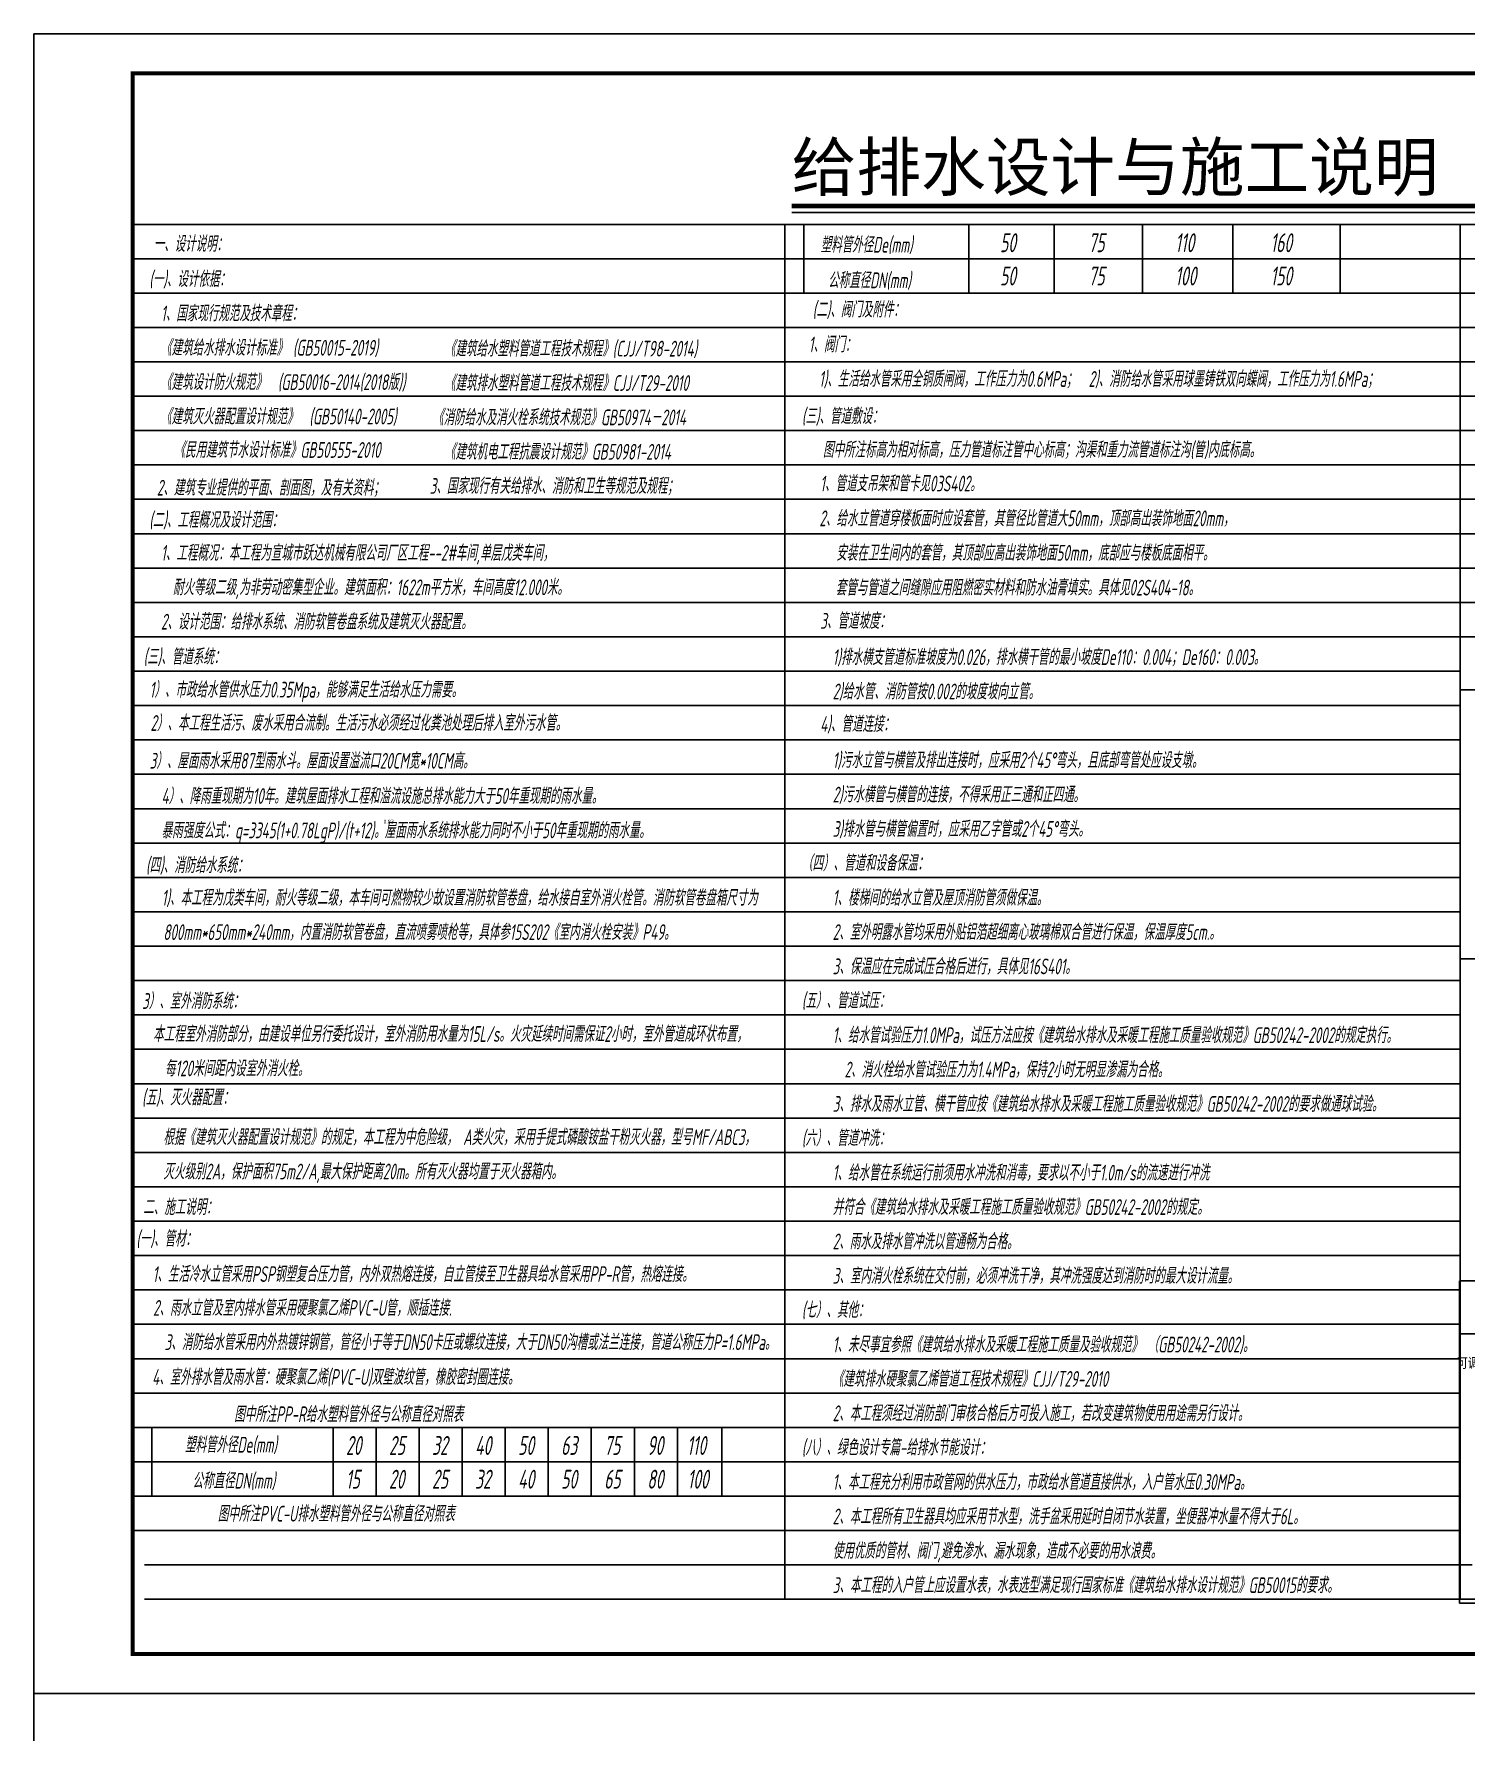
# Model space of a CAD drawing. Extents: x 1680110 to 4798266, y 269661 to 1249705.
# Drawn here: x 2361418 to 2397629, y 640282 to 683232 of the extents above; entities that cross this region are included whole.
import ezdxf

# ---------------------------------------------------------------- set-up
doc = ezdxf.new("R2010")
doc.units = 0
doc.header["$LTSCALE"] = 1000
doc.header["$MEASUREMENT"] = 0
for name, color, linetype in [('BZ', 8, 'Continuous'), ('DIM_SYMB', 3, 'Continuous'), ('PUB_TITLE', 4, 'Continuous'), ('TWT_SYMB', 3, 'Continuous'), ('说明文本', 54, 'Continuous'), ('边框线', 143, 'Continuous')]:
    doc.layers.add(name, color=color, linetype=linetype)
doc.layers.add('说明', color=7, linetype='Continuous', lineweight=13)
doc.styles.add('ATTTXT', font='gbeitc.shx', dxfattribs={"width": 0.7, "bigfont": '0hztxt.shx'})
doc.styles.get("Standard").update_dxf_attribs({"font": 'gbenor.shx', "bigfont": 'gbcbig.shx'})
doc.styles.add('黑体', font='simhei.ttf')

# ---------------------------------------------------------------- blocks, each defined once
blk = doc.blocks.new('gfhhrryyfd')
at = {"layer": 'BZ'}
for p, q in [((3696128, -1740810), (3686300, -1740810)), ((3696112, -1757112), (3686283, -1757112))]:
    blk.add_line(p, q, dxfattribs=at)
at = {"layer": 'DIM_SYMB'}
for points in [[(3686300, -1739469), (3696128, -1739469), (3696128, -1747620), (3686300, -1747620)], [(3686300, -1747620), (3699978, -1747620), (3699978, -1755771), (3686300, -1755771)], [(3686283, -1755771), (3696112, -1755771), (3696112, -1763922), (3686283, -1763922)]]:
    blk.add_lwpolyline(points, close=True, dxfattribs=at)
at = {"insert": (3686219, -1757720), "char_height": 250.91, "attachment_point": 1}
blk.add_mtext('{\\fSimSun|b0|i0|c134|p2;\\W0.8;可调式铰链A}', dxfattribs=at)

msp = doc.modelspace()

# ---------------------------------------------------------------- linework, layer by layer
at = {"color": 0}
for p, q in [((2363918.2, 678414), (2413567, 678414)), ((2363918.2, 678414), (2413567, 678414)), ((2363918.2, 678414), (2363918.2, 643617.3)), ((2380419.8, 678414), (2380419.8, 643617.3)), ((2397506.3, 678414), (2397506.3, 645357.2)), ((2397506.3, 678414), (2397506.3, 643617.3)), ((2363918.2, 677544.1), (2413567, 677544.1)), ((2363918.2, 677544.1), (2413567, 677544.1)), ((2363918.2, 676674.1), (2413567, 676674.1)), ((2363918.2, 676674.1), (2413567, 676674.1)), ((2363918.2, 675804.2), (2413567, 675804.2)), ((2363918.2, 675804.2), (2413567, 675804.2)), ((2363918.2, 674934.3), (2413567, 674934.3)), ((2363918.2, 674934.3), (2413567, 674934.3)), ((2363918.2, 674064.4), (2413567, 674064.4)), ((2363918.2, 674064.4), (2413567, 674064.4)), ((2363918.2, 673194.5), (2413567, 673194.5)), ((2363918.2, 673194.5), (2413567, 673194.5)), ((2363918.2, 672324.6), (2413567, 672324.6)), ((2363918.2, 672324.6), (2413567, 672324.6)), ((2363918.2, 671454.7), (2413567, 671454.7)), ((2363918.2, 671454.7), (2413567, 671454.7)), ((2363918.2, 670584.7), (2413567, 670584.7)), ((2363918.2, 670584.7), (2413567, 670584.7)), ((2363918.2, 669714.8), (2413567, 669714.8)), ((2363918.2, 669714.8), (2413567, 669714.8)), ((2363918.2, 668844.9), (2413567, 668844.9)), ((2363918.2, 668844.9), (2413567, 668844.9)), ((2363918.2, 667975), (2413567, 667975)), ((2363918.2, 667975), (2413567, 667975)), ((2363918.2, 667105.1), (2397506.3, 667105.1)), ((2363918.2, 667105.1), (2397506.3, 667105.1)), ((2363918.2, 666235.2), (2397506.3, 666235.2)), ((2363918.2, 666235.2), (2397506.3, 666235.2)), ((2363918.2, 665365.2), (2397506.3, 665365.2)), ((2363918.2, 665365.2), (2397506.3, 665365.2)), ((2363918.2, 664495.3), (2397506.3, 664495.3)), ((2363918.2, 664495.3), (2397506.3, 664495.3)), ((2363918.2, 663625.4), (2397506.3, 663625.4)), ((2363918.2, 663625.4), (2397506.3, 663625.4)), ((2363918.2, 662755.5), (2397506.3, 662755.5)), ((2363918.2, 662755.5), (2397506.3, 662755.5)), ((2363918.2, 661885.6), (2397506.3, 661885.6)), ((2363918.2, 661885.6), (2397506.3, 661885.6)), ((2363918.2, 661015.7), (2397506.3, 661015.7)), ((2363918.2, 661015.7), (2397506.3, 661015.7)), ((2363918.2, 660145.7), (2397506.3, 660145.7)), ((2363918.2, 660145.7), (2397506.3, 660145.7)), ((2363918.2, 659275.8), (2397506.3, 659275.8)), ((2363918.2, 659275.8), (2397506.3, 659275.8)), ((2363918.2, 658405.9), (2397506.3, 658405.9)), ((2363918.2, 658405.9), (2397506.3, 658405.9)), ((2363918.2, 657536), (2397506.3, 657536)), ((2363918.2, 657536), (2397506.3, 657536)), ((2363918.2, 656666.1), (2397506.3, 656666.1)), ((2363918.2, 656666.1), (2397506.3, 656666.1)), ((2363918.2, 655796.2), (2397506.3, 655796.2)), ((2363918.2, 655796.2), (2397506.3, 655796.2)), ((2363918.2, 654926.2), (2397506.3, 654926.2)), ((2363918.2, 654926.2), (2397506.3, 654926.2)), ((2363918.2, 654056.3), (2397506.3, 654056.3)), ((2363918.2, 654056.3), (2397506.3, 654056.3)), ((2363918.2, 653186.4), (2397506.3, 653186.4)), ((2363918.2, 653186.4), (2397506.3, 653186.4)), ((2363918.2, 652316.5), (2397506.3, 652316.5)), ((2363918.2, 652316.5), (2397506.3, 652316.5)), ((2363918.2, 651446.6), (2397506.3, 651446.6)), ((2363918.2, 651446.6), (2397506.3, 651446.6)), ((2363918.2, 650576.7), (2397506.3, 650576.7)), ((2363918.2, 650576.7), (2397506.3, 650576.7)), ((2363918.2, 649706.7), (2397506.3, 649706.7)), ((2363918.2, 649706.7), (2397506.3, 649706.7)), ((2363918.2, 648836.8), (2397506.3, 648836.8)), ((2363918.2, 648836.8), (2397506.3, 648836.8)), ((2363918.2, 647966.9), (2397506.3, 647966.9)), ((2363918.2, 647966.9), (2397506.3, 647966.9)), ((2364397.8, 647966.9), (2364397.8, 646227.1)), ((2363918.2, 647097), (2397506.3, 647097)), ((2363918.2, 647097), (2397506.3, 647097)), ((2363918.2, 646227.1), (2397506.3, 646227.1)), ((2363918.2, 646227.1), (2397506.3, 646227.1)), ((2363918.2, 645357.2), (2397506.3, 645357.2)), ((2363918.2, 645357.2), (2397506.3, 645357.2)), ((2364218.2, 644487.2), (2397806.3, 644487.2)), ((2364218.2, 643617.3), (2413867, 643617.3))]:
    msp.add_line(p, q, dxfattribs=at)
at = {"color": 3}
msp.add_lwpolyline([(2361418.2, 641232.4), (2361418.2, 683232.4), (2420818.2, 683232.4), (2420818.2, 641232.4)], close=True, dxfattribs=at)
at = {"const_width": 100}
msp.add_lwpolyline([(2363918.2, 642232.4), (2419818.2, 642232.4), (2419818.2, 682232.4), (2363918.2, 682232.4)], close=True, dxfattribs=at)
at = {"layer": 'PUB_TITLE'}
msp.add_lwpolyline([(2361418.2, 557232.4), (2480218.2, 557232.4), (2480218.2, 641232.4), (2361418.2, 641232.4)], close=True, dxfattribs=at)
at = {"layer": 'TWT_SYMB', "color": 2}
for p, q in [((2380894.6, 678414), (2380894.6, 676674.1)), ((2385071.5, 678414), (2385071.5, 676674.1)), ((2387235.1, 678414), (2387235.1, 676674.1)), ((2389466.6, 678414), (2389466.6, 676674.1)), ((2391751, 678414), (2391751, 676674.1)), ((2394471.2, 678414), (2394471.2, 676674.1)), ((2368987.8, 647966.9), (2368987.8, 646227.1)), ((2370076.6, 647966.9), (2370076.6, 646227.1)), ((2371165.5, 647966.9), (2371165.5, 646227.1)), ((2372254.3, 647966.9), (2372254.3, 646227.1)), ((2373343.2, 647966.9), (2373343.2, 646227.1)), ((2374432, 647966.9), (2374432, 646227.1)), ((2375520.8, 647966.9), (2375520.8, 646227.1)), ((2376609.7, 647966.9), (2376609.7, 646227.1)), ((2377698.5, 647966.9), (2377698.5, 646227.1)), ((2378824.4, 647966.9), (2378824.4, 646227.1))]:
    msp.add_line(p, q, dxfattribs=at)
at = {"layer": '边框线', "color": 0, "const_width": 120}
msp.add_lwpolyline([(2380590.7, 678877.8), (2398081.3, 678877.8)], dxfattribs=at)
at = {"layer": '边框线', "color": 0}
msp.add_lwpolyline([(2380590.7, 678709.8), (2398081.3, 678709.8)], dxfattribs=at)

# ---------------------------------------------------------------- block references
at = {"lineweight": -3, "xscale": 0.9999959468841553, "yscale": 0.9999959506094456, "zscale": 0.9999959495959999}
msp.add_blockref('gfhhrryyfd', (-1288778.8, 2407437.3), dxfattribs=at)

# ---------------------------------------------------------------- texts
at = {"layer": 'TWT_SYMB', "color": 2, "style": 'ATTTXT', "width": 0.7}
for s, height, p in [('50', 479.13, (2385862, 677708.4)), ('75', 479.13, (2388098.6, 677708.4)), ('110', 479.13, (2390294.4, 677708.4)), ('160', 479.13, (2392705.4, 677708.4)), ('塑料管外径De(mm)', 399.271, (2381320, 677697.5)), ('50', 479.13, (2385862, 676866.2)), ('75', 479.13, (2388098.6, 676866.2)), ('100', 479.13, (2390294.4, 676866.2)), ('150', 479.13, (2392705.4, 676866.2)), ('公称直径DN(mm)', 399.27, (2381510.3, 676796.7)), ('1、国家现行规范及技术章程：', 399.271, (2364632, 675961.3)), ('1、阀门：', 399.27, (2381020, 675174.5)), ('《建筑给水排水设计标准》 (GB50015-2019)', 399.271, (2364632, 675091.3)), ('《建筑给水塑料管道工程技术规程》(CJJ/T98-2014)', 399.271, (2371813, 675068.4)), ('1)、生活给水管采用全铜质闸阀，工作压力为0.6MPa；  2)、消防给水管采用球墨铸铁双向蝶阀，工作压力为1.6MPa；', 399.271, (2381280.6, 674301.5)), ('《建筑设计防火规范》  (GB50016-2014(2018版))', 399.271, (2364632, 674221.4)), ('《建筑排水塑料管道工程技术规程》CJJ/T29-2010', 399.271, (2371813, 674198.5)), ('《建筑灭火器配置设计规范》  (GB50140-2005)', 399.271, (2364632, 673351.5)), ('《消防给水及消火栓系统技术规范》GB50974－2014', 399.271, (2371513, 673328.6)), ('《民用建筑节水设计标准》GB50555-2010', 399.271, (2364971.4, 672504.6)), ('《建筑机电工程抗震设计规范》GB50981-2014', 399.271, (2371813, 672458.6)), ('图中所注标高为相对标高，压力管道标注管中心标高；沟渠和重力流管道标注沟(管)内底标高。', 399.271, (2381380.5, 672511.3)), ('2、建筑专业提供的平面、剖面图，及有关资料；', 399.271, (2364527.3, 671549)), ('3、国家现行有关给排水、消防和卫生等规范及规程；', 399.271, (2371430.8, 671592.8)), ('1、管道支吊架和管卡见03S402。', 399.271, (2381309.5, 671653.4)), ('2、给水立管道穿楼板面时应设套管，其管径比管道大50mm，顶部高出装饰地面20mm，', 399.271, (2381291.1, 670772.9)), ('安装在卫生间内的套管，其顶部应高出装饰地面50mm，底部应与楼板底面相平。', 399.271, (2381714.8, 669899.7)), ('套管与管道之间缝隙应用阻燃密实材料和防水油膏填实。具体见02S404-18。', 399.271, (2381704.1, 669020.3)), ('2、设计范围：给排水系统、消防软管卷盘系统及建筑灭火器配置。', 399.271, (2364632, 668158.3)), ('3、管道坡度：', 399.27, (2381312.5, 668178.1)), ('1)排水横支管道标准坡度为0.026，排水横干管的最小坡度De110：0.004；De160：0.003。', 399.271, (2381627.5, 667262.6)), ('1）、市政给水管供水压力0.35Mpa，能够满足生活给水压力需要。', 399.271, (2364343.9, 666438.3)), ('2)给水管、消防管按0.002的坡度坡向立管。', 399.271, (2381627.5, 666392.7)), ('2）、本工程生活污、废水采用合流制。生活污水必须经过化粪池处理后排入室外污水管。', 399.271, (2364367.1, 665595.5)), ('4)、管道连接：', 399.27, (2381312.5, 665568.3)), ('3）、屋面雨水采用87型雨水斗。屋面设置溢流口20CM宽*10CM高。', 399.271, (2364345, 664637.9)), ('1)污水立管与横管及排出连接时，应采用2个45%%D弯头，且底部弯管处应设支墩。', 399.271, (2381627.5, 664652.9)), ('4）、降雨重现期为10年。建筑屋面排水工程和溢流设施总排水能力大于50年重现期的雨水量。', 399.271, (2364645, 663746.2)), ('2)污水横管与横管的连接，不得采用正三通和正四通。', 399.271, (2381627.5, 663782.9)), ('暴雨强度公式：q=3345(1+0.78LgP)/(t+12)。屋面雨水系统排水能力同时不小于50年重现期的雨水量。', 399.271, (2364645, 662876.3)), ('3)排水管与横管偏置时，应采用乙字管或2个45%%D弯头。', 399.271, (2381627.5, 662913)), ('1、楼梯间的给水立管及屋顶消防管须做保温。', 399.271, (2381627.5, 661173.2)), ('2、室外明露水管均采用外贴铝箔超细离心玻璃棉双合管进行保温，保温厚度5cm.。', 399.271, (2381627.5, 660303.3)), ('3、保温应在完成试压合格后进行，具体见16S401。', 399.271, (2381627.5, 659433.4)), ('本工程室外消防部分，由建设单位另行委托设计，室外消防用水量为15L/s。火灾延续时间需保证2小时，室外管道成环状布置，', 399.271, (2364429.9, 657723.6)), ('1、给水管试验压力1.0MPa，试压方法应按《建筑给水排水及采暖工程施工质量验收规范》GB50242-2002的规定执行。', 399.271, (2381627.5, 657693.5)), ('每120米间距内设室外消火栓。', 399.271, (2364729.9, 656853.7)), ('2、消火栓给水管试验压力为1.4MPa，保持2小时无明显渗漏为合格。', 399.271, (2381927.5, 656823.6)), ('3、排水及雨水立管、横干管应按《建筑给水排水及采暖工程施工质量验收规范》GB50242-2002的要求做通球试验。', 399.271, (2381627.5, 655953.7)), ('根据《建筑灭火器配置设计规范》的规定，本工程为中危险级， A类火灾，采用手提式磷酸铵盐干粉灭火器，型号MF/ABC3，', 399.271, (2364691, 655113.8)), ('·', 399.3, (2365084.6, 655174.8)), ('灭火级别2A，保护面积75m2/A,最大保护距离20m。所有灭火器均置于灭火器箱内。', 399.271, (2364691, 654243.9)), ('1、给水管在系统运行前须用水冲洗和消毒，要求以不小于1.0m/s的流速进行冲洗', 399.271, (2381627.5, 654213.9)), ('并符合《建筑给水排水及采暖工程施工质量验收规范》GB50242-2002的规定。', 399.271, (2381627.5, 653343.9)), ('2、雨水及排水管冲洗以管通畅为合格。', 399.271, (2381627.5, 652474)), ('1、生活冷水立管采用PSP钢塑复合压力管，内外双热熔连接，自立管接至卫生器具给水管采用PP-R管，热熔连接。', 399.271, (2364420.4, 651646.6)), ('3、室内消火栓系统在交付前，必须冲洗干净，其冲洗强度达到消防时的最大设计流量。', 399.271, (2381627.5, 651604.1)), ('2、雨水立管及室内排水管采用硬聚氯乙烯PVC-U管，顺插连接.', 399.271, (2364430.4, 650791.6)), ('3、消防给水管采用内外热镀锌钢管，管径小于等于DN50卡压或螺纹连接，大于DN50沟槽或法兰连接，管道公称压力P=1.6MPa。', 399.271, (2364723.2, 649924.7)), ('1、未尽事宜参照《建筑给水排水及采暖工程施工质量及验收规范》 （GB50242-2002)。', 399.271, (2381627.5, 649864.3)), ('4、室外排水管及雨水管：硬聚氯乙烯(PVC-U)双壁波纹管，橡胶密封圈连接。', 399.271, (2364407.5, 649042.2)), ('《建筑排水硬聚氯乙烯管道工程技术规程》CJJ/T29-2010', 399.271, (2381627.5, 648994.4)), ('2、本工程须经过消防部门审核合格后方可投入施工，若改变建筑物使用用途需另行设计。 ', 399.271, (2381627.5, 648124.4)), ('图中所注PP-R给水塑料管外径与公称直径对照表', 399.271, (2366482.1, 648100.2)), ('塑料管外径De(mm)', 399.271, (2365236.3, 647328.7)), ('20', 479.13, (2369313, 647270.1)), ('25', 479.13, (2370401.9, 647270.1)), ('32', 479.13, (2371490.7, 647270.1)), ('40', 479.13, (2372579.6, 647270.1)), ('50', 479.13, (2373668.4, 647270.1)), ('63', 479.13, (2374757.3, 647270.1)), ('75', 479.13, (2375846.1, 647270.1)), ('90', 479.13, (2376934.9, 647270.1)), ('110', 479.13, (2377942.8, 647270.1)), ('公称直径DN(mm)', 399.27, (2365426.5, 646416.6)), ('15', 479.13, (2369313, 646416.6)), ('20', 479.13, (2370401.9, 646416.6)), ('25', 479.13, (2371490.7, 646416.6)), ('32', 479.13, (2372579.6, 646416.6)), ('40', 479.13, (2373668.4, 646416.6)), ('50', 479.13, (2374757.3, 646416.6)), ('65', 479.13, (2375846.1, 646416.6)), ('80', 479.13, (2376934.9, 646416.6)), ('100', 479.13, (2377954.2, 646416.6)), ('1、本工程充分利用市政管网的供水压力，市政给水管道直接供水，入户管水压0.30MPa。', 399.271, (2381627.5, 646384.6)), ('图中所注PVC-U排水塑料管外径与公称直径对照表', 399.271, (2366068.3, 645582.4)), ('2、本工程所有卫生器具均应采用节水型，洗手盆采用延时自闭节水装置，坐便器冲水量不得大于6L。', 399.271, (2381627.5, 645514.7)), ('使用优质的管材、阀门,避免渗水、漏水现象，造成不必要的用水浪费。', 399.271, (2381627.5, 644644.8)), ('3、本工程的入户管上应设置水表，水表选型满足现行国家标准《建筑给水排水设计规范》GB50015的要求。', 399.271, (2381627.5, 643774.9))]:
    msp.add_text(s, height=height, dxfattribs=at).set_placement(p)
at = {"layer": 'TWT_SYMB', "color": 3, "style": 'ATTTXT', "width": 0.7}
for s, p in [('一、设计说明：', (2364443, 677719.1)), ('二、施工说明：', (2364179.6, 653343.9))]:
    msp.add_text(s, height=399.27, dxfattribs=at).set_placement(p)
at = {"layer": 'TWT_SYMB', "color": 4, "style": 'ATTTXT', "width": 0.7}
for s, height, p in [('(一)、设计依据：', 399.27, (2364335, 676829.3)), ('(二)、阀门及附件：', 399.27, (2381122.8, 676057.3)), ('(三)、管道敷设：', 399.27, (2380847.6, 673358.1)), ('(二)、工程概况及设计范围：', 399.271, (2364335, 670734.1)), ('(三)、管道系统：', 399.27, (2364192.9, 667271.9)), ('(四)、消防给水系统：', 399.271, (2364252.6, 661994.7)), ('（四）、管道和设备保温：', 399.271, (2380847.6, 662049.1)), ('3）、室外消防系统：', 399.27, (2364153.5, 658557.6)), ('(五）、管道试压：', 399.27, (2380847.6, 658569.5)), ('(五)、灭火器配置：', 399.27, (2364153.5, 656119)), ('(六）、管道冲洗：', 399.27, (2380847.6, 655089.8)), ('(一)、管材：', 399.27, (2364008.5, 652542.9)), ('(七）、其他：', 399.27, (2380847.6, 650740.2)), ('(八）、绿色设计专篇-给排水节能设计：', 399.271, (2380847.6, 647260.6))]:
    msp.add_text(s, height=height, dxfattribs=at).set_placement(p)
at = {"layer": 'TWT_SYMB', "color": 1, "style": 'ATTTXT', "width": 0.7}
for s, p in [('1、工程概况：本工程为宣城市跃达机械有限公司厂区工程--2#车间,单层戊类车间，', (2364632, 669898.1)), ('耐火等级二级,为非劳动密集型企业。建筑面积：1622m平方米，车间高度12.000米。 ', (2364932, 669028.2)), ('1)、本工程为戊类车间，耐火等级二级，本车间可燃物较少故设置消防软管卷盘，给水接自室外消火栓管。消防软管卷盘箱尺寸为', (2364650, 661171.5)), ('800mm*650mm*240mm，内置消防软管卷盘，直流喷雾喷枪等，具体参15S202《室内消火栓安装》P49。', (2364691.3, 660301.6))]:
    msp.add_text(s, height=399.271, dxfattribs=at).set_placement(p)
at = {"layer": '说明', "color": 0, "style": '黑体'}
msp.add_text('给排水设计与施工说明', height=1200, dxfattribs=at).set_placement((2380590.7, 679266.2))
at = {"layer": '说明文本'}
msp.add_text('0.83', height=100, dxfattribs=at).set_placement((2370263.5, 663245.9))

doc.saveas('drawing.dxf')
